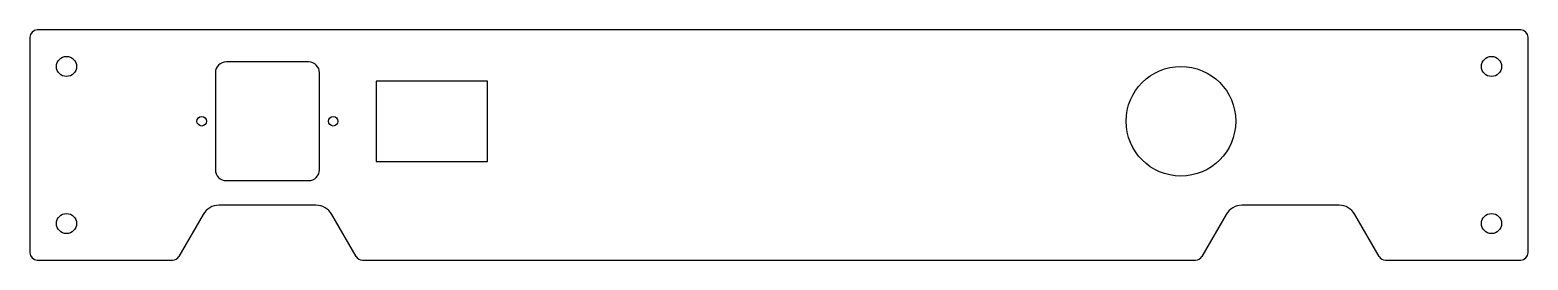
# Model space of a CAD drawing. Header units: millimetres. Extents: x -205 to 205, y -32 to 32.
import ezdxf

# ---------------------------------------------------------------- set-up
doc = ezdxf.new("R2010")
doc.units = ezdxf.units.MM

msp = doc.modelspace()

# ---------------------------------------------------------------- linework, layer by layer
at = {"color": 7, "linetype": 'Continuous', "lineweight": 25}
for p, q in [((-205, 29.5), (-205, -29.5)), ((203, 31.5), (-203, 31.5)), ((205, -29.5), (205, 29.5)), ((-128.75, 22.75), (-151.25, 22.75)), ((-154.25, 19.75), (-154.25, -6.75)), ((-125.75, -6.75), (-125.75, 19.75)), ((-110.25, 17.5), (-110.25, -4.5)), ((-79.75, 17.5), (-110.25, 17.5)), ((-79.75, -4.5), (-79.75, 17.5)), ((-110.25, -4.5), (-79.75, -4.5)), ((-151.25, -9.75), (-128.75, -9.75)), ((-157.61, -19), (-164.25, -30.5)), ((-126.72, -16.5), (-153.28, -16.5)), ((-115.75, -30.5), (-122.39, -19)), ((122.39, -19), (115.75, -30.5)), ((153.28, -16.5), (126.72, -16.5)), ((164.25, -30.5), (157.61, -19)), ((-203, -31.5), (-165.98, -31.5)), ((-114.02, -31.5), (114.02, -31.5)), ((165.98, -31.5), (203, -31.5))]:
    msp.add_line(p, q, dxfattribs=at)
for centre, radius in [((-195, 21.5), 2.75), ((110, 6.5), 15), ((195, 21.5), 2.75), ((-158, 6.5), 1.3), ((-122, 6.5), 1.3), ((-195, -21.5), 2.75), ((195, -21.5), 2.75)]:
    msp.add_circle(centre, radius, dxfattribs=at)
for centre, radius, start, end in [((-203, 29.5), 2, 90, 180), ((203, 29.5), 2, 0, 90), ((-151.25, 19.75), 3, 90, 180), ((-128.75, 19.75), 3, 0, 90), ((-151.25, -6.75), 3, 180, 270), ((-128.75, -6.75), 3, 270, 0), ((-153.28, -21.5), 5, 90, 150), ((-126.72, -21.5), 5, 30, 90), ((126.72, -21.5), 5, 90, 150), ((153.28, -21.5), 5, 30, 90), ((-203, -29.5), 2, 180, 270), ((-165.98, -29.5), 2, 270, 330), ((-114.02, -29.5), 2, 210, 270), ((114.02, -29.5), 2, 270, 330), ((165.98, -29.5), 2, 210, 270), ((203, -29.5), 2, 270, 0)]:
    msp.add_arc(centre, radius, start, end, dxfattribs=at)

doc.saveas('drawing.dxf')
